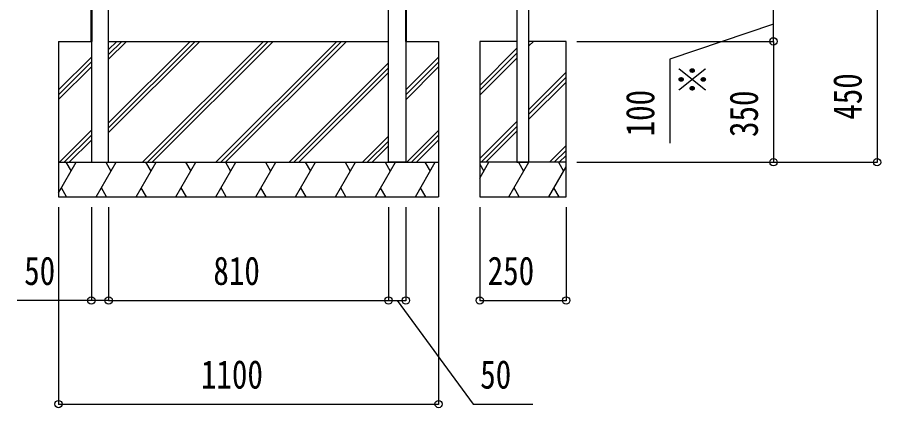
# Model space of a CAD drawing. Units: millimetres, scale not verified. Extents: x -10512 to 10513, y -7425 to 7425.
# Drawn here: x -8932 to -6433, y -2586 to -1455 of the extents above; entities that cross this region are included whole.
import ezdxf
from ezdxf.enums import TextEntityAlignment as Align

# ---------------------------------------------------------------- set-up
doc = ezdxf.new("R2010")
doc.units = ezdxf.units.MM
doc.header["$LTSCALE"] = 40
doc.layers.add('0-4_YKK_A1', color=4, linetype='Continuous')
doc.layers.add('0-5_YKK_D', color=6, linetype='Continuous')
doc.styles.add('ＭＳ ゴシック', font='')
doc.styles.get('ＭＳ ゴシック').set_extended_font_data('MS Gothic')

msp = doc.modelspace()

# ---------------------------------------------------------------- linework, layer by layer
at = {"layer": '0-4_YKK_A1'}
for p, q in [((-8812.25, -1525.1), (-8812.25, -1975.1)), ((-8812.25, -1525.1), (-8717.25, -1525.1)), ((-8718.75, -1525.1), (-8716.25, -1525.1)), ((-8717.25, -1525.1), (-8717.25, -1875.1)), ((-8667.25, -1548.84), (-8643.51, -1525.1)), ((-8667.25, -1760.97), (-8431.38, -1525.1)), ((-8667.25, -1562.98), (-8629.37, -1525.1)), ((-8667.25, -1775.11), (-8417.24, -1525.1)), ((-8667.25, -1577.12), (-8615.23, -1525.1)), ((-8667.25, -1789.25), (-8403.1, -1525.1)), ((-8569.25, -1875.1), (-8219.25, -1525.1)), ((-8555.11, -1875.1), (-8205.11, -1525.1)), ((-8540.97, -1875.1), (-8190.97, -1525.1)), ((-8357.12, -1875.1), (-8007.12, -1525.1)), ((-8342.98, -1875.1), (-7992.98, -1525.1)), ((-8328.83, -1875.1), (-7978.83, -1525.1)), ((-7805.75, -1525.1), (-7808.25, -1525.1)), ((-7807.25, -1525.1), (-7712.25, -1525.1)), ((-7807.25, -1525.1), (-7807.25, -1875.1)), ((-7712.25, -1525.1), (-7712.25, -1975.1)), ((-7593.25, -1652.58), (-7485.75, -1545.08)), ((-7450.75, -1538.36), (-7437.49, -1525.1)), ((-8812.25, -1665.46), (-8717.25, -1570.46)), ((-7807.25, -1665.77), (-7712.25, -1570.77)), ((-7593.25, -1666.72), (-7485.75, -1559.22)), ((-7593.25, -1680.86), (-7485.75, -1573.36)), ((-8812.25, -1679.6), (-8717.25, -1584.6)), ((-8812.25, -1693.75), (-8717.25, -1598.75)), ((-8144.99, -1875.1), (-7857.25, -1587.36)), ((-7807.25, -1679.91), (-7712.25, -1584.91)), ((-7807.25, -1694.05), (-7712.25, -1599.05)), ((-8130.84, -1875.1), (-7857.25, -1601.51)), ((-8116.7, -1875.1), (-7857.25, -1615.65)), ((-7450.75, -1722.21), (-7343.25, -1614.71)), ((-7450.75, -1736.35), (-7343.25, -1628.85)), ((-7450.75, -1750.49), (-7343.25, -1642.99)), ((-7593.25, -1864.71), (-7485.75, -1757.21)), ((-7589.5, -1875.1), (-7485.75, -1771.35)), ((-8809.76, -1875.1), (-8717.25, -1782.59)), ((-8795.62, -1875.1), (-8717.25, -1796.74)), ((-7804.45, -1875.1), (-7712.25, -1782.9)), ((-7790.31, -1875.1), (-7712.25, -1797.04)), ((-7575.36, -1875.1), (-7485.75, -1785.49)), ((-8781.47, -1875.1), (-8717.25, -1810.88)), ((-7932.85, -1875.1), (-7857.25, -1799.5)), ((-7918.71, -1875.1), (-7857.25, -1813.64)), ((-7776.17, -1875.1), (-7712.25, -1811.18)), ((-7904.57, -1875.1), (-7857.25, -1827.78)), ((-7391.51, -1875.1), (-7343.25, -1826.84)), ((-7377.37, -1875.1), (-7343.25, -1840.98)), ((-7363.22, -1875.1), (-7343.25, -1855.13)), ((-8812.25, -1875.1), (-7712.25, -1875.1)), ((-8812.25, -1963.72), (-8761.09, -1875.1)), ((-8791.09, -1875.1), (-8776.09, -1901.08)), ((-8717.25, -1875.1), (-8667.25, -1875.1)), ((-8703.35, -1975.1), (-8645.62, -1875.1)), ((-8675.62, -1875.1), (-8660.62, -1901.08)), ((-8587.88, -1975.1), (-8530.15, -1875.1)), ((-8560.15, -1875.1), (-8545.15, -1901.08)), ((-8472.41, -1975.1), (-8414.68, -1875.1)), ((-8444.68, -1875.1), (-8429.68, -1901.08)), ((-8356.94, -1975.1), (-8299.21, -1875.1)), ((-8329.21, -1875.1), (-8314.21, -1901.08)), ((-8241.47, -1975.1), (-8183.74, -1875.1)), ((-8213.74, -1875.1), (-8198.74, -1901.08)), ((-8126, -1975.1), (-8068.27, -1875.1)), ((-8098.27, -1875.1), (-8083.27, -1901.08)), ((-8010.53, -1975.1), (-7952.8, -1875.1)), ((-7982.8, -1875.1), (-7967.8, -1901.08)), ((-7895.06, -1975.1), (-7837.33, -1875.1)), ((-7867.33, -1875.1), (-7852.33, -1901.08)), ((-7807.25, -1875.1), (-7857.25, -1875.1)), ((-7779.59, -1975.1), (-7721.86, -1875.1)), ((-7751.86, -1875.1), (-7736.86, -1901.08)), ((-7593.25, -1921.23), (-7566.62, -1875.1)), ((-7593.25, -1880.93), (-7581.62, -1901.08)), ((-7508.88, -1975.1), (-7451.15, -1875.1)), ((-7481.15, -1875.1), (-7466.15, -1901.08)), ((-7393.41, -1975.1), (-7343.25, -1888.22)), ((-7365.68, -1875.1), (-7350.68, -1901.08)), ((-8788.82, -1975.1), (-8803.82, -1949.12)), ((-8673.35, -1975.1), (-8688.35, -1949.12)), ((-8557.88, -1975.1), (-8572.88, -1949.12)), ((-8442.41, -1975.1), (-8457.41, -1949.12)), ((-8326.94, -1975.1), (-8341.94, -1949.12)), ((-8211.47, -1975.1), (-8226.47, -1949.12)), ((-8096, -1975.1), (-8111, -1949.12)), ((-7980.53, -1975.1), (-7995.53, -1949.12)), ((-7865.06, -1975.1), (-7880.06, -1949.12)), ((-7749.59, -1975.1), (-7764.59, -1949.12)), ((-7478.88, -1975.1), (-7493.88, -1949.12)), ((-7363.41, -1975.1), (-7378.41, -1949.12)), ((-8812.25, -1975.1), (-7712.25, -1975.1))]:
    msp.add_line(p, q, dxfattribs=at)
for points in [[(-8718.75, 42.9), (-8718.75, -1425.1), (-8718.75, -1525.1)], [(-8716.25, 42.9), (-8716.25, -1425.1), (-8716.25, -1525.1)], [(-7808.25, 42.9), (-7808.25, -1425.1), (-7808.25, -1525.1)], [(-7805.75, 42.9), (-7805.75, -1425.1), (-7805.75, -1525.1)], [(-8667.25, -1875.1), (-8667.25, -1425.1), (-8667.25, -1400.1)], [(-7857.25, -1875.1), (-7857.25, -1425.1), (-7857.25, -1400.1)], [(-8667.25, -1525.1), (-8262.25, -1525.1), (-7857.25, -1525.1)], [(-7485.75, -1525.1), (-7593.25, -1525.1), (-7593.25, -1875.1)], [(-7343.25, -1875.1), (-7343.25, -1525.1), (-7450.75, -1525.1)]]:
    msp.add_lwpolyline(points, dxfattribs=at)
for points in [[(-7485.75, -1425.1), (-7485.75, -1875.1), (-7450.75, -1875.1), (-7450.75, -1425.1)], [(-7343.25, -1975.1), (-7343.25, -1875.1), (-7593.25, -1875.1), (-7593.25, -1975.1)]]:
    msp.add_lwpolyline(points, close=True, dxfattribs=at)
at = {"layer": '0-5_YKK_D'}
for p, q in [((-6743.25, -1525.1), (-6743.25, -1425.1)), ((-6443.25, -1425.1), (-6443.25, -1875.1)), ((-7312.25, -1525.1), (-6742.25, -1525.1)), ((-7312.25, -1525.1), (-6742.25, -1525.1)), ((-6743.25, -1525.1), (-6743.25, -1875.1)), ((-7312.25, -1875.1), (-6442.25, -1875.1)), ((-7312.25, -1875.1), (-6742.25, -1875.1)), ((-8812.25, -2005.1), (-8812.25, -2576.1)), ((-8717.25, -2005.1), (-8717.25, -2276.1)), ((-8667.25, -2005.1), (-8667.25, -2276.1)), ((-8667.25, -2005.1), (-8667.25, -2276.1)), ((-7857.25, -2005.1), (-7857.25, -2276.1)), ((-7857.25, -2005.1), (-7857.25, -2276.1)), ((-7807.25, -2005.1), (-7807.25, -2276.1)), ((-7712.25, -2005.1), (-7712.25, -2576.1)), ((-7593.25, -2005.1), (-7593.25, -2276.1)), ((-7343.25, -2005.1), (-7343.25, -2276.1)), ((-8667.25, -2275.1), (-7857.25, -2275.1)), ((-7857.25, -2275.1), (-7807.25, -2275.1)), ((-7593.25, -2275.1), (-7343.25, -2275.1)), ((-8812.25, -2575.1), (-7712.25, -2575.1))]:
    msp.add_line(p, q, dxfattribs=at)
for points in [[(-6743.25, -1475.1), (-7043.25, -1576.34), (-7043.25, -1820.34)], [(-8667.25, -2275.1), (-8717.25, -2275.1), (-8931.75, -2275.1)], [(-7832.25, -2275.1), (-7611.87, -2575.1), (-7439.87, -2575.1)]]:
    msp.add_lwpolyline(points, dxfattribs=at)
for centre in [(-6743.25, -1525.1), (-6743.25, -1525.1), (-6743.25, -1875.1), (-6443.25, -1875.1), (-8717.25, -2275.1), (-8667.25, -2275.1), (-8667.25, -2275.1), (-7857.25, -2275.1), (-7857.25, -2275.1), (-7807.25, -2275.1), (-7593.25, -2275.1), (-7343.25, -2275.1), (-8812.25, -2575.1), (-7712.25, -2575.1)]:
    msp.add_circle(centre, 10.62, dxfattribs=at)

# ---------------------------------------------------------------- texts
at = {"layer": '0-5_YKK_D', "style": 'ＭＳ ゴシック', "width": 0.8}
for s, p in [('※', (-6910.75, -1680.34)), ('450', (-6463.25, -1752.1)), ('100', (-7063.25, -1800.34)), ('350', (-6763.25, -1802.1))]:
    msp.add_text(s, height=82.48, rotation=90, dxfattribs=at).set_placement(p, align=Align.BOTTOM_LEFT)
for s, p in [('50', (-8911.75, -2255.1)), ('810', (-8364.25, -2255.1)), ('250', (-7570.25, -2255.1)), ('1100', (-8400.25, -2555.1)), ('50', (-7591.87, -2555.1))]:
    msp.add_text(s, height=82.48, dxfattribs=at).set_placement(p, align=Align.BOTTOM_LEFT)

doc.saveas('drawing.dxf')
